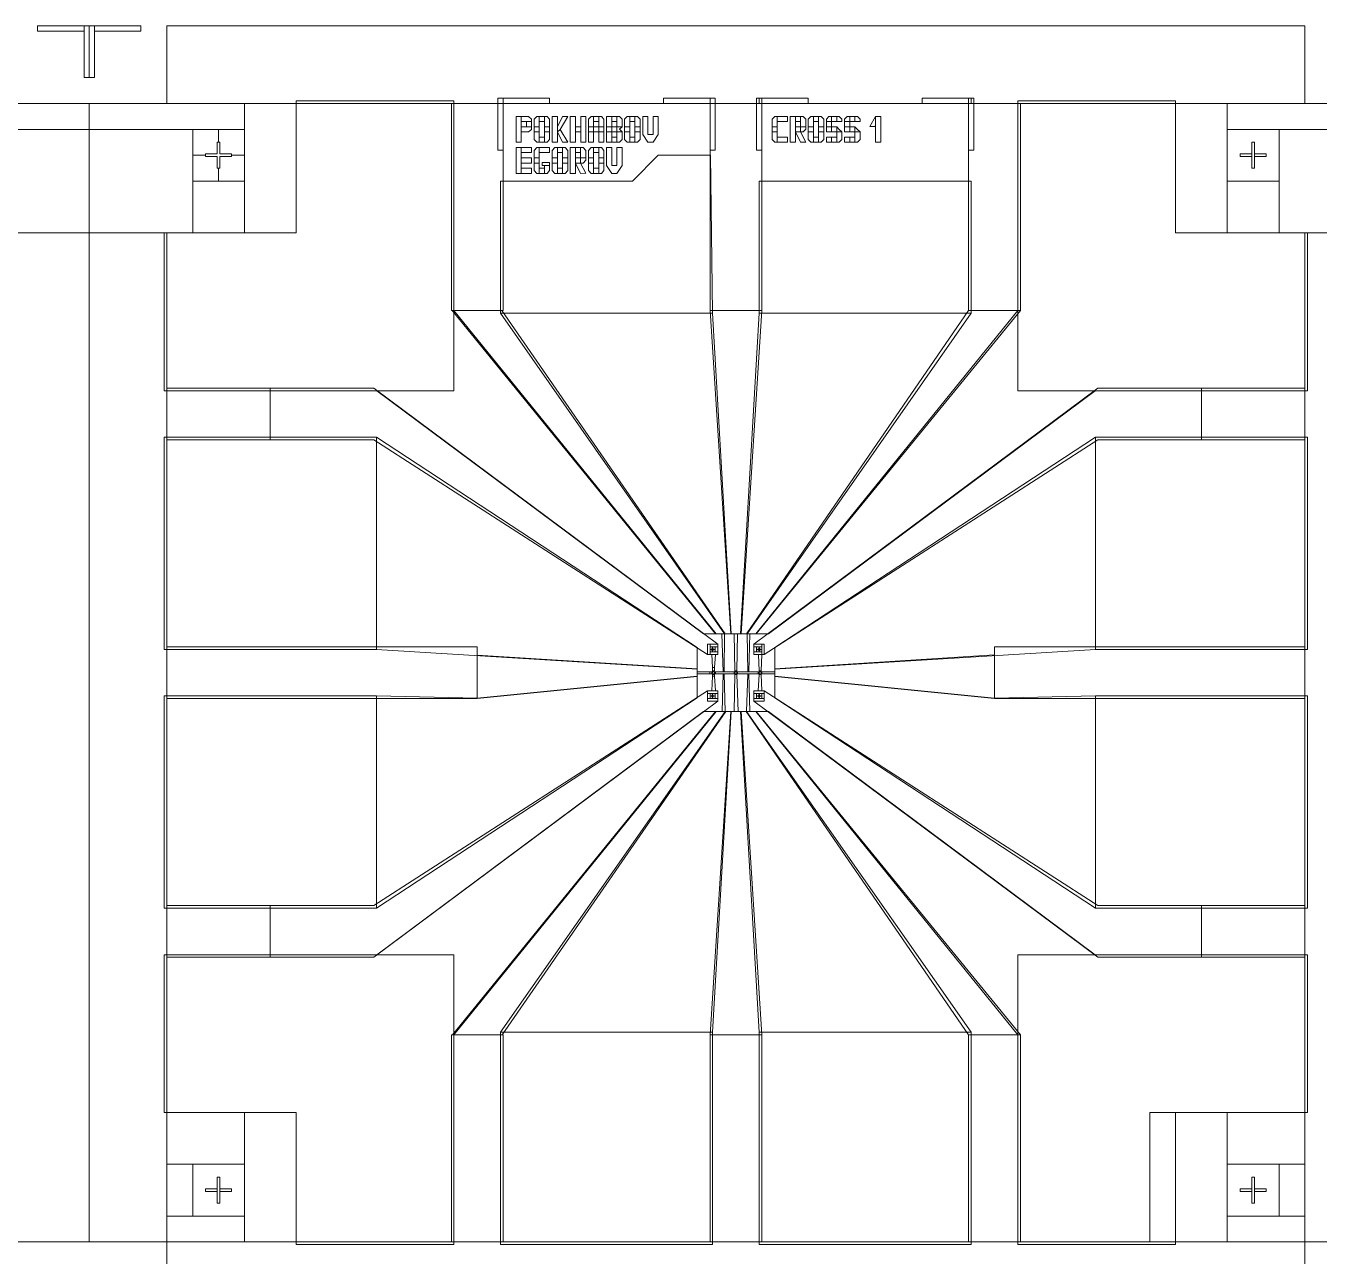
# Model space of a CAD drawing. Header units: millimetres. Extents: x -11355 to -1355, y 1102 to 18602.
# Drawn here: x -8978 to -6478, y 16224 to 18602 of the extents above; entities that cross this region are included whole.
import ezdxf

# ---------------------------------------------------------------- set-up
doc = ezdxf.new("R2010")
doc.units = ezdxf.units.MM
doc.header["$MEASUREMENT"] = 0
doc.layers.add('Etching', color=7, linetype='Continuous')
doc.layers.add('Ohmic', color=7, linetype='Continuous')
doc.layers.add('Mark', color=7, linetype='Continuous', plot=False)

msp = doc.modelspace()

# ---------------------------------------------------------------- linework, layer by layer
at = {"layer": 'Etching', "color": 242, "lineweight": 9}
for points in [[(-8705, 18451.5), (-6505, 18451.5), (-6505, 18601.5), (-8705, 18601.5), (-8705, 18451.5)], [(-9155, 18401.5), (-8855, 18401.5), (-8855, 18451.5), (-9155, 18451.5), (-9155, 18401.5)], [(-8855, 18401.5), (-8555, 18401.5), (-8555, 18451.5), (-8855, 18451.5), (-8855, 18401.5)], [(-8555, 18201.5), (-8455, 18201.5), (-8455, 18451.5), (-8555, 18451.5), (-8555, 18201.5)], [(-8155, 18051.5), (-8055, 18051.5), (-8055, 18451.5), (-8155, 18451.5), (-8155, 18051.5)], [(-7655, 18051.5), (-7555, 18051.5), (-7555, 18451.5), (-7655, 18451.5), (-7655, 18051.5)], [(-7155, 18051.5), (-7055, 18051.5), (-7055, 18451.5), (-7155, 18451.5), (-7155, 18051.5)], [(-6755, 18201.5), (-6655, 18201.5), (-6655, 18451.5), (-6755, 18451.5), (-6755, 18201.5)], [(-6655, 18401.5), (-6355, 18401.5), (-6355, 18451.5), (-6655, 18451.5), (-6655, 18401.5)], [(-9055, 18201.5), (-8855, 18201.5), (-8855, 18401.5), (-9055, 18401.5), (-9055, 18201.5)], [(-8855, 18201.5), (-8655, 18201.5), (-8655, 18401.5), (-8855, 18401.5), (-8855, 18201.5)], [(-6555, 18201.5), (-6355, 18201.5), (-6355, 18401.5), (-6555, 18401.5), (-6555, 18201.5)], [(-8655, 18201.5), (-8555, 18201.5), (-8555, 18301.5), (-8655, 18301.5), (-8655, 18201.5)], [(-6655, 18201.5), (-6555, 18201.5), (-6555, 18301.5), (-6655, 18301.5), (-6655, 18201.5)], [(-9005, 16251.5), (-8855, 16251.5), (-8855, 18201.5), (-9005, 18201.5), (-9005, 16251.5)], [(-8855, 16251.5), (-8705, 16251.5), (-8705, 18201.5), (-8855, 18201.5), (-8855, 16251.5)], [(-6505, 16251.5), (-6355, 16251.5), (-6355, 18201.5), (-6505, 18201.5), (-6505, 16251.5)], [(-7644.303, 17426.332), (-8153.606, 18051.5), (-8057.169, 18051.5), (-7625.63, 17426.5), (-7644.303, 17426.332)], [(-7614.921, 17426.501), (-7655, 18051.5), (-7555, 18051.5), (-7595.079, 17426.501), (-7614.921, 17426.501)], [(-7565.697, 17426.332), (-7055, 18051.5), (-7155, 18051.5), (-7584.37, 17426.5), (-7565.697, 17426.332)], [(-8705, 17801.5), (-8505, 17801.5), (-8505, 17901.5), (-8705, 17901.5), (-8705, 17801.5)], [(-8305, 17901.5), (-8505, 17901.5), (-8505, 17801.5), (-8305, 17801.5), (-7660, 17386.5), (-7660, 17406.5), (-7640, 17406.5), (-8305, 17901.5)], [(-6905, 17901.5), (-6705, 17901.5), (-6705, 17801.5), (-6905, 17801.5), (-7550, 17386.5), (-7550, 17406.5), (-7570, 17406.5), (-6905, 17901.5)], [(-6705, 17801.5), (-6505, 17801.5), (-6505, 17901.5), (-6705, 17901.5), (-6705, 17801.5)], [(-7632, 17426.442), (-7626.674, 17426.5), (-7627.692, 17353.416), (-7629.535, 17353.416), (-7632, 17426.442)], [(-7606.911, 17354.819), (-7603.091, 17354.819), (-7602, 17426.501), (-7608, 17426.501), (-7606.911, 17354.819)], [(-7578, 17426.442), (-7583.326, 17426.5), (-7582, 17353.409), (-7580, 17353.409), (-7578, 17426.442)], [(-8705, 17301.5), (-8105, 17301.5), (-8105, 17401.5), (-8705, 17401.5), (-8705, 17301.5)], [(-7660, 17386.5), (-7655, 17386.5), (-7655, 17406.5), (-7660, 17406.5), (-7660, 17386.5)], [(-7655, 17401.5), (-7640, 17401.5), (-7640, 17406.5), (-7655, 17406.5), (-7655, 17401.5)], [(-7645, 17391.5), (-7640, 17391.5), (-7640, 17401.5), (-7645, 17401.5), (-7645, 17391.5)], [(-7570, 17401.5), (-7555, 17401.5), (-7555, 17406.5), (-7570, 17406.5), (-7570, 17401.5)], [(-7570, 17391.5), (-7565, 17391.5), (-7565, 17401.5), (-7570, 17401.5), (-7570, 17391.5)], [(-7555, 17386.5), (-7550, 17386.5), (-7550, 17406.5), (-7555, 17406.5), (-7555, 17386.5)], [(-7105, 17301.5), (-6505, 17301.5), (-6505, 17401.5), (-7105, 17401.5), (-7105, 17301.5)], [(-7680.011, 17358.92), (-7680, 17344.148), (-8105, 17301.5), (-8105, 17385.362), (-7680.011, 17358.92)], [(-7655, 17386.5), (-7640, 17386.5), (-7640, 17391.5), (-7655, 17391.5), (-7655, 17386.5)], [(-7644.205, 17386.5), (-7651.465, 17386.5), (-7649.927, 17361.5), (-7646.107, 17361.5), (-7644.205, 17386.5)], [(-7570, 17386.5), (-7555, 17386.5), (-7555, 17391.5), (-7570, 17391.5), (-7570, 17386.5)], [(-7561.342, 17386.5), (-7555, 17386.5), (-7556.41, 17354.819), (-7560.23, 17354.819), (-7561.342, 17386.5)], [(-7530.001, 17358.687), (-7530.002, 17344.147), (-7105, 17301.5), (-7105, 17386.121), (-7530.001, 17358.687)], [(-7680.004, 17349.59), (-7655.017, 17349.59), (-7655.017, 17353.41), (-7680.006, 17353.41), (-7680.004, 17349.59)], [(-7655.017, 17349.59), (-7651.337, 17349.59), (-7651.337, 17353.41), (-7655.017, 17353.41), (-7655.017, 17349.59)], [(-7651.337, 17349.59), (-7649.927, 17351), (-7649.927, 17352), (-7651.337, 17353.41), (-7651.337, 17349.59)], [(-7649.927, 17354.819), (-7646.107, 17354.819), (-7646.107, 17361.5), (-7649.927, 17361.5), (-7649.927, 17354.819)], [(-7648.52, 17353.41), (-7647.52, 17353.41), (-7646.107, 17354.819), (-7649.927, 17354.819), (-7648.52, 17353.41)], [(-7646.107, 17351), (-7644.697, 17349.59), (-7644.697, 17353.41), (-7646.107, 17352), (-7646.107, 17351)], [(-7644.697, 17353.41), (-7608.321, 17353.41), (-7608.321, 17349.59), (-7644.697, 17349.59), (-7644.697, 17353.41)], [(-7608.321, 17349.59), (-7606.911, 17351), (-7606.911, 17352), (-7608.321, 17353.41), (-7608.321, 17349.59)], [(-7605.504, 17353.41), (-7604.504, 17353.41), (-7603.091, 17354.819), (-7606.911, 17354.819), (-7605.504, 17353.41)], [(-7603.091, 17351), (-7601.681, 17349.59), (-7601.681, 17353.41), (-7603.091, 17352), (-7603.091, 17351)], [(-7601.681, 17349.59), (-7561.64, 17349.59), (-7561.64, 17353.41), (-7601.681, 17353.41), (-7601.681, 17349.59)], [(-7561.64, 17349.59), (-7560.23, 17351), (-7560.23, 17352), (-7561.64, 17353.41), (-7561.64, 17349.59)], [(-7558.823, 17353.41), (-7557.823, 17353.41), (-7556.41, 17354.819), (-7560.23, 17354.819), (-7558.823, 17353.41)], [(-7556.41, 17351), (-7555, 17349.59), (-7555, 17353.41), (-7556.41, 17352), (-7556.41, 17351)], [(-7530.001, 17349.584), (-7555, 17349.59), (-7555, 17353.41), (-7530.002, 17353.41), (-7530.001, 17349.584)], [(-7644.678, 17316.5), (-7651.419, 17316.5), (-7649.927, 17344.5), (-7646.107, 17344.5), (-7644.678, 17316.5)], [(-7649.927, 17348.18), (-7646.107, 17348.18), (-7647.52, 17349.59), (-7648.52, 17349.59), (-7649.927, 17348.18)], [(-7646.107, 17344.5), (-7649.927, 17344.5), (-7649.927, 17348.18), (-7646.107, 17348.18), (-7646.107, 17344.5)], [(-7631.605, 17276.56), (-7625.63, 17276.499), (-7627.494, 17349.587), (-7629.425, 17349.587), (-7631.605, 17276.56)], [(-7606.911, 17348.18), (-7603.091, 17348.18), (-7600.511, 17276.501), (-7608.032, 17276.501), (-7606.911, 17348.18)], [(-7606.911, 17348.18), (-7603.091, 17348.18), (-7604.504, 17349.59), (-7605.504, 17349.59), (-7606.911, 17348.18)], [(-7578.249, 17276.561), (-7584.37, 17276.5), (-7582, 17349.589), (-7579.999, 17349.59), (-7578.249, 17276.561)], [(-7561.711, 17316.5), (-7555.034, 17316.5), (-7556.41, 17348.18), (-7560.23, 17348.18), (-7561.711, 17316.5)], [(-7560.23, 17348.18), (-7556.41, 17348.18), (-7557.823, 17349.59), (-7558.823, 17349.59), (-7560.23, 17348.18)], [(-8305, 16801.5), (-8505, 16801.5), (-8505, 16901.5), (-8305, 16901.5), (-7660, 17316.5), (-7660, 17296.5), (-7640, 17296.5), (-8305, 16801.5)], [(-7660, 17311.5), (-7640, 17311.5), (-7640, 17316.5), (-7660, 17316.5), (-7660, 17311.5)], [(-7660, 17301.5), (-7655, 17301.5), (-7655, 17311.5), (-7660, 17311.5), (-7660, 17301.5)], [(-7660, 17296.5), (-7640, 17296.5), (-7640, 17301.5), (-7660, 17301.5), (-7660, 17296.5)], [(-7645, 17301.5), (-7640, 17301.5), (-7640, 17311.5), (-7645, 17311.5), (-7645, 17301.5)], [(-7570, 17311.5), (-7550, 17311.5), (-7550, 17316.5), (-7570, 17316.5), (-7570, 17311.5)], [(-6905, 16801.5), (-6705, 16801.5), (-6705, 16901.5), (-6905, 16901.5), (-7550, 17316.5), (-7550, 17296.5), (-7570, 17296.5), (-6905, 16801.5)], [(-7570, 17301.5), (-7565, 17301.5), (-7565, 17311.5), (-7570, 17311.5), (-7570, 17301.5)], [(-7570, 17296.5), (-7550, 17296.5), (-7550, 17301.5), (-7570, 17301.5), (-7570, 17296.5)], [(-7555, 17301.5), (-7550, 17301.5), (-7550, 17311.5), (-7555, 17311.5), (-7555, 17301.5)], [(-7644.303, 17276.668), (-8152.605, 16651.5), (-8056.832, 16651.5), (-7624.63, 17276.5), (-7644.303, 17276.668)], [(-7615, 17276.5), (-7655, 16651.5), (-7555, 16651.5), (-7595, 17276.501), (-7615, 17276.5)], [(-7565.697, 17276.668), (-7055, 16651.5), (-7155, 16651.5), (-7585.37, 17276.5), (-7565.697, 17276.668)], [(-8705, 16801.5), (-8505, 16801.5), (-8505, 16901.5), (-8705, 16901.5), (-8705, 16801.5)], [(-6705, 16801.5), (-6505, 16801.5), (-6505, 16901.5), (-6705, 16901.5), (-6705, 16801.5)], [(-8155, 16251.5), (-8055, 16251.5), (-8055, 16651.5), (-8155, 16651.5), (-8155, 16251.5)], [(-7655, 16251.5), (-7555, 16251.5), (-7555, 16651.5), (-7655, 16651.5), (-7655, 16251.5)], [(-7155, 16251.5), (-7055, 16251.5), (-7055, 16651.5), (-7155, 16651.5), (-7155, 16251.5)], [(-8705, 16401.5), (-8555, 16401.5), (-8555, 16501.5), (-8705, 16501.5), (-8705, 16401.5)], [(-8555, 16251.5), (-8455, 16251.5), (-8455, 16501.5), (-8555, 16501.5), (-8555, 16251.5)], [(-6805, 16251.5), (-6655, 16251.5), (-6655, 16501.5), (-6805, 16501.5), (-6805, 16251.5)], [(-6655, 16401.5), (-6505, 16401.5), (-6505, 16501.5), (-6655, 16501.5), (-6655, 16401.5)], [(-8705, 16301.5), (-8655, 16301.5), (-8655, 16401.5), (-8705, 16401.5), (-8705, 16301.5)], [(-6555, 16301.5), (-6505, 16301.5), (-6505, 16401.5), (-6555, 16401.5), (-6555, 16301.5)], [(-8705, 16251.5), (-8555, 16251.5), (-8555, 16301.5), (-8705, 16301.5), (-8705, 16251.5)], [(-6655, 16251.5), (-6505, 16251.5), (-6505, 16301.5), (-6655, 16301.5), (-6655, 16251.5)], [(-8705, 16101.5), (-6505, 16101.5), (-6505, 16251.5), (-8705, 16251.5), (-8705, 16101.5)]]:
    msp.add_lwpolyline(points, dxfattribs=at)
at = {"layer": 'Mark', "color": 250, "lineweight": 9}
for points in [[(-8655, 18401.5), (-8605, 18401.5), (-8605, 18376.5), (-8607.5, 18376.5), (-8607.5, 18354), (-8630, 18354), (-8630, 18351.5), (-8655, 18351.5), (-8655, 18401.5)], [(-8555, 18401.5), (-8605, 18401.5), (-8605, 18376.5), (-8602.5, 18376.5), (-8602.5, 18354), (-8580, 18354), (-8580, 18351.5), (-8555, 18351.5), (-8555, 18401.5)], [(-8655, 18301.5), (-8605, 18301.5), (-8605, 18326.5), (-8607.5, 18326.5), (-8607.5, 18349), (-8630, 18349), (-8630, 18351.5), (-8655, 18351.5), (-8655, 18301.5)], [(-8555, 18301.5), (-8605, 18301.5), (-8605, 18326.5), (-8602.5, 18326.5), (-8602.5, 18349), (-8580, 18349), (-8580, 18351.5), (-8555, 18351.5), (-8555, 18301.5)]]:
    msp.add_lwpolyline(points, dxfattribs=at)
at = {"layer": 'Ohmic', "color": 114, "lineweight": 9}
for points in [[(-8955, 18591.5), (-8955, 18601.5), (-8865, 18601.5), (-8865, 18591.5), (-8955, 18591.5)], [(-8865, 18501.5), (-8855, 18501.5), (-8855, 18601.5), (-8865, 18601.5), (-8865, 18501.5)], [(-8855, 18501.5), (-8845, 18501.5), (-8845, 18601.5), (-8855, 18601.5), (-8855, 18501.5)], [(-8755, 18591.5), (-8755, 18601.5), (-8845, 18601.5), (-8845, 18591.5), (-8755, 18591.5)], [(-8710, 17896.5), (-8150, 17896.5), (-8150, 18456.5), (-8455, 18456.5), (-8455, 18201.5), (-8710, 18201.5), (-8710, 17896.5)], [(-8065, 18361.5), (-8055, 18361.5), (-8055, 18461.5), (-8065, 18461.5), (-8065, 18361.5)], [(-7965, 18451.5), (-7965, 18461.5), (-8055, 18461.5), (-8055, 18451.5), (-7965, 18451.5)], [(-7745, 18451.5), (-7745, 18461.5), (-7655, 18461.5), (-7655, 18451.5), (-7745, 18451.5)], [(-7655, 18361.5), (-7645, 18361.5), (-7645, 18461.5), (-7655, 18461.5), (-7655, 18361.5)], [(-7565, 18361.5), (-7555, 18361.5), (-7555, 18461.5), (-7565, 18461.5), (-7565, 18361.5)], [(-7465, 18451.5), (-7465, 18461.5), (-7560, 18461.5), (-7560, 18451.5), (-7465, 18451.5)], [(-7245, 18451.5), (-7245, 18461.5), (-7150, 18461.5), (-7150, 18451.5), (-7245, 18451.5)], [(-7155, 18361.5), (-7145, 18361.5), (-7145, 18461.5), (-7155, 18461.5), (-7155, 18361.5)], [(-6500, 17896.5), (-7060, 17896.5), (-7060, 18456.5), (-6755, 18456.5), (-6755, 18201.5), (-6500, 18201.5), (-6500, 17896.5)], [(-8030, 18376.484), (-8020, 18376.484), (-8020, 18426.484), (-8030, 18426.484), (-8030, 18376.484)], [(-8020, 18426.484), (-8020, 18416.484), (-8000, 18416.484), (-8000, 18421.468), (-8005.597, 18426.484), (-8020, 18426.484)], [(-7995, 18406.5), (-7985, 18406.5), (-7985, 18426.5), (-7989.984, 18426.5), (-7995, 18420.903), (-7995, 18406.5)], [(-7985, 18416.5), (-7975, 18416.5), (-7975, 18426.5), (-7985, 18426.5), (-7985, 18416.5)], [(-7965, 18406.5), (-7975, 18406.5), (-7975, 18426.5), (-7970.016, 18426.5), (-7965, 18420.903), (-7965, 18406.5)], [(-7960, 18376.484), (-7950, 18376.484), (-7950, 18426.484), (-7960, 18426.484), (-7960, 18376.484)], [(-7950, 18406.484), (-7940, 18426.484), (-7930, 18426.484), (-7944.433, 18401.484), (-7950, 18396.484), (-7950, 18406.484)], [(-7925, 18376.484), (-7915, 18376.484), (-7915, 18426.484), (-7925, 18426.484), (-7925, 18376.484)], [(-7905, 18376.484), (-7895, 18376.484), (-7895, 18426.484), (-7905, 18426.484), (-7905, 18376.484)], [(-7890, 18406.484), (-7880, 18406.484), (-7880, 18426.484), (-7884.984, 18426.484), (-7890, 18420.887), (-7890, 18406.484)], [(-7880, 18416.484), (-7870, 18416.484), (-7870, 18426.484), (-7880, 18426.484), (-7880, 18416.484)], [(-7860, 18406.484), (-7870, 18406.484), (-7870, 18426.484), (-7865.016, 18426.484), (-7860, 18420.887), (-7860, 18406.484)], [(-7855, 18406.484), (-7845, 18406.484), (-7845, 18426.484), (-7855, 18426.484), (-7855, 18406.484)], [(-7845, 18416.484), (-7835, 18416.484), (-7835, 18426.484), (-7845, 18426.484), (-7845, 18416.484)], [(-7825, 18406.484), (-7835, 18406.484), (-7835, 18426.484), (-7830.016, 18426.484), (-7825, 18420.887), (-7825, 18406.484)], [(-7820, 18406.484), (-7810, 18406.484), (-7810, 18426.484), (-7814.984, 18426.484), (-7820, 18420.887), (-7820, 18406.484)], [(-7810, 18416.484), (-7800, 18416.484), (-7800, 18426.484), (-7810, 18426.484), (-7810, 18416.484)], [(-7790, 18406.484), (-7800, 18406.484), (-7800, 18426.484), (-7795.016, 18426.484), (-7790, 18420.887), (-7790, 18406.484)], [(-7765, 18376.484), (-7775, 18376.484), (-7785, 18391.389), (-7785, 18426.484), (-7775, 18426.484), (-7775, 18391.389), (-7765, 18391.389), (-7765, 18426.484), (-7755, 18426.484), (-7755, 18391.389), (-7765, 18376.484)], [(-7535, 18406.484), (-7525, 18406.484), (-7525, 18426.484), (-7529.984, 18426.484), (-7535, 18420.887), (-7535, 18406.484)], [(-7525, 18416.484), (-7505, 18416.484), (-7505, 18426.484), (-7525, 18426.484), (-7525, 18416.484)], [(-7500, 18376.484), (-7490, 18376.484), (-7490, 18426.484), (-7500, 18426.484), (-7500, 18376.484)], [(-7490, 18426.484), (-7480, 18426.484), (-7480, 18416.484), (-7490, 18416.484), (-7490, 18426.484)], [(-7470, 18406.484), (-7480, 18406.484), (-7480, 18426.484), (-7475.016, 18426.484), (-7470, 18420.887), (-7470, 18406.484)], [(-7465, 18406.484), (-7455, 18406.484), (-7455, 18426.484), (-7459.984, 18426.484), (-7465, 18420.887), (-7465, 18406.484)], [(-7455, 18416.484), (-7445, 18416.484), (-7445, 18426.484), (-7455, 18426.484), (-7455, 18416.484)], [(-7435, 18406.484), (-7445, 18406.484), (-7445, 18426.484), (-7440.016, 18426.484), (-7435, 18420.887), (-7435, 18406.484)], [(-7429.975, 18416.484), (-7420, 18416.52), (-7420, 18426.52), (-7424.984, 18426.52), (-7430, 18420.923), (-7429.975, 18416.484)], [(-7420, 18416.484), (-7410, 18416.484), (-7410, 18426.484), (-7420, 18426.484), (-7420, 18416.484)], [(-7400.025, 18416.448), (-7410, 18416.484), (-7410, 18426.484), (-7405.016, 18426.484), (-7400, 18420.887), (-7400.025, 18416.448)], [(-7394.975, 18416.484), (-7385, 18416.52), (-7385, 18426.52), (-7389.984, 18426.52), (-7395, 18420.923), (-7394.975, 18416.484)], [(-7385, 18416.484), (-7375, 18416.484), (-7375, 18426.484), (-7385, 18426.484), (-7385, 18416.484)], [(-7365.025, 18416.448), (-7375, 18416.484), (-7375, 18426.484), (-7370.016, 18426.484), (-7365, 18420.887), (-7365.025, 18416.448)], [(-7334.846, 18409.797), (-7336.295, 18406.899), (-7346.283, 18406.955), (-7334.846, 18426.484), (-7334.846, 18409.797)], [(-7334.846, 18376.484), (-7324.846, 18376.484), (-7324.846, 18426.484), (-7334.846, 18426.484), (-7334.846, 18376.484)], [(-8020, 18396.484), (-8020, 18406.484), (-8000, 18406.484), (-8000, 18401.5), (-8005.597, 18396.484), (-8020, 18396.484)], [(-8010, 18406.484), (-8010, 18416.484), (-8000, 18416.484), (-8000, 18406.484), (-8010, 18406.484)], [(-7995, 18396.5), (-7985, 18396.5), (-7985, 18406.5), (-7995, 18406.5), (-7995, 18396.5)], [(-7975, 18396.5), (-7965, 18396.5), (-7965, 18406.5), (-7975, 18406.5), (-7975, 18396.5)], [(-7950, 18396.484), (-7940, 18376.484), (-7930, 18376.484), (-7944.433, 18401.484), (-7950, 18396.484)], [(-7915, 18396.484), (-7905, 18396.484), (-7905, 18406.484), (-7915, 18406.484), (-7915, 18396.484)], [(-7890, 18396.484), (-7880, 18396.484), (-7880, 18406.484), (-7890, 18406.484), (-7890, 18396.484)], [(-7880, 18396.484), (-7870, 18396.484), (-7870, 18406.484), (-7880, 18406.484), (-7880, 18396.484)], [(-7870, 18396.484), (-7860, 18396.484), (-7860, 18406.484), (-7870, 18406.484), (-7870, 18396.484)], [(-7855, 18396.484), (-7845, 18396.484), (-7845, 18406.484), (-7855, 18406.484), (-7855, 18396.484)], [(-7845, 18396.484), (-7835, 18396.484), (-7835, 18406.484), (-7845, 18406.484), (-7845, 18396.484)], [(-7835, 18406.484), (-7825, 18406.484), (-7830, 18402.19), (-7825, 18396.484), (-7835, 18396.484), (-7835, 18406.484)], [(-7820, 18396.484), (-7810, 18396.484), (-7810, 18406.484), (-7820, 18406.484), (-7820, 18396.484)], [(-7800, 18396.484), (-7790, 18396.484), (-7790, 18406.484), (-7800, 18406.484), (-7800, 18396.484)], [(-7535, 18396.484), (-7525, 18396.484), (-7525, 18406.484), (-7535, 18406.484), (-7535, 18396.484)], [(-7490, 18406.484), (-7480, 18406.484), (-7480, 18396.484), (-7490, 18396.484), (-7490, 18406.484)], [(-7470.025, 18406.52), (-7480, 18406.484), (-7480, 18396.484), (-7475.016, 18396.484), (-7470, 18402.081), (-7470.025, 18406.52)], [(-7465, 18396.484), (-7455, 18396.484), (-7455, 18406.484), (-7465, 18406.484), (-7465, 18396.484)], [(-7445, 18396.484), (-7435, 18396.484), (-7435, 18406.484), (-7445, 18406.484), (-7445, 18396.484)], [(-7430, 18406.484), (-7420, 18406.484), (-7420, 18416.484), (-7430, 18416.484), (-7430, 18406.484)], [(-7430, 18396.484), (-7420, 18396.484), (-7420, 18406.484), (-7430, 18406.484), (-7430, 18396.484)], [(-7420, 18396.484), (-7410, 18396.484), (-7410, 18406.484), (-7420, 18406.484), (-7420, 18396.484)], [(-7410, 18406.484), (-7405, 18401.484), (-7400, 18396.484), (-7410, 18396.484), (-7410, 18406.484)], [(-7395, 18406.484), (-7385, 18406.484), (-7385, 18416.484), (-7395, 18416.484), (-7395, 18406.484)], [(-7395, 18396.484), (-7385, 18396.484), (-7385, 18406.484), (-7395, 18406.484), (-7395, 18396.484)], [(-7385, 18396.484), (-7375, 18396.484), (-7375, 18406.484), (-7385, 18406.484), (-7385, 18396.484)], [(-7375, 18406.484), (-7370, 18401.484), (-7365, 18396.484), (-7375, 18396.484), (-7375, 18406.484)], [(-7995, 18396.5), (-7985, 18396.5), (-7985, 18376.5), (-7989.984, 18376.5), (-7995, 18382.097), (-7995, 18396.5)], [(-7985, 18376.5), (-7975, 18376.5), (-7975, 18386.5), (-7985, 18386.5), (-7985, 18376.5)], [(-7965, 18396.5), (-7975, 18396.5), (-7975, 18376.5), (-7970.016, 18376.5), (-7965, 18382.097), (-7965, 18396.5)], [(-7890, 18396.484), (-7880, 18396.484), (-7880, 18376.484), (-7890, 18376.484), (-7890, 18396.484)], [(-7860, 18396.484), (-7870, 18396.484), (-7870, 18376.484), (-7860, 18376.484), (-7860, 18396.484)], [(-7855, 18396.484), (-7845, 18396.484), (-7845, 18376.484), (-7855, 18376.484), (-7855, 18396.484)], [(-7845, 18376.484), (-7835, 18376.484), (-7835, 18386.484), (-7845, 18386.484), (-7845, 18376.484)], [(-7825, 18396.484), (-7835, 18396.484), (-7835, 18376.484), (-7830.016, 18376.484), (-7825, 18382.081), (-7825, 18396.484)], [(-7820, 18396.484), (-7810, 18396.484), (-7810, 18376.484), (-7814.984, 18376.484), (-7820, 18382.081), (-7820, 18396.484)], [(-7810, 18376.484), (-7800, 18376.484), (-7800, 18386.484), (-7810, 18386.484), (-7810, 18376.484)], [(-7790, 18396.484), (-7800, 18396.484), (-7800, 18376.484), (-7795.016, 18376.484), (-7790, 18382.081), (-7790, 18396.484)], [(-7535, 18396.484), (-7525, 18396.484), (-7525, 18376.484), (-7529.984, 18376.484), (-7535, 18382.081), (-7535, 18396.484)], [(-7525, 18376.484), (-7505, 18376.484), (-7505, 18386.484), (-7525, 18386.484), (-7525, 18376.484)], [(-7490, 18396.484), (-7480, 18376.484), (-7470.012, 18376.54), (-7480, 18396.484), (-7490, 18396.484)], [(-7465, 18396.484), (-7455, 18396.484), (-7455, 18376.484), (-7459.984, 18376.484), (-7465, 18382.081), (-7465, 18396.484)], [(-7455, 18376.484), (-7445, 18376.484), (-7445, 18386.484), (-7455, 18386.484), (-7455, 18376.484)], [(-7435, 18396.484), (-7445, 18396.484), (-7445, 18376.484), (-7440.016, 18376.484), (-7435, 18382.081), (-7435, 18396.484)], [(-7430, 18386.484), (-7420, 18386.484), (-7420, 18376.484), (-7430, 18376.484), (-7430, 18386.484)], [(-7420, 18376.484), (-7410, 18376.484), (-7410, 18386.484), (-7420, 18386.484), (-7420, 18376.484)], [(-7400, 18396.484), (-7410, 18396.484), (-7410, 18376.484), (-7405.016, 18376.484), (-7400, 18382.081), (-7400, 18396.484)], [(-7395, 18386.484), (-7385, 18386.484), (-7385, 18376.484), (-7395, 18376.484), (-7395, 18386.484)], [(-7385, 18376.484), (-7375, 18376.484), (-7375, 18386.484), (-7385, 18386.484), (-7385, 18376.484)], [(-7365, 18396.484), (-7375, 18396.484), (-7375, 18376.484), (-7370.016, 18376.484), (-7365, 18382.081), (-7365, 18396.484)], [(-6607.5, 18326.5), (-6602.5, 18326.5), (-6602.5, 18376.5), (-6607.5, 18376.5), (-6607.5, 18326.5)], [(-8060, 18046.5), (-7650, 18046.5), (-7654, 18351.5), (-7755, 18351.5), (-7805, 18301.5), (-8060, 18301.5), (-8060, 18046.5)], [(-8030, 18316.484), (-8020, 18316.484), (-8020, 18366.484), (-8030, 18366.484), (-8030, 18316.484)], [(-8020, 18356.484), (-8000, 18356.484), (-8000, 18366.484), (-8020, 18366.484), (-8020, 18356.484)], [(-7995.038, 18346.484), (-7985.038, 18346.484), (-7985.038, 18366.484), (-7990.022, 18366.484), (-7995.038, 18360.887), (-7995.038, 18346.484)], [(-7985.038, 18356.484), (-7965.038, 18356.484), (-7965.038, 18366.484), (-7985.038, 18366.484), (-7985.038, 18356.484)], [(-7960.032, 18346.484), (-7950.032, 18346.484), (-7950.032, 18366.484), (-7955.016, 18366.484), (-7960.032, 18360.887), (-7960.032, 18346.484)], [(-7950.032, 18356.484), (-7940.032, 18356.484), (-7940.032, 18366.484), (-7950.032, 18366.484), (-7950.032, 18356.484)], [(-7930.032, 18346.484), (-7940.032, 18346.484), (-7940.032, 18366.484), (-7935.048, 18366.484), (-7930.032, 18360.887), (-7930.032, 18346.484)], [(-7925.038, 18316.484), (-7915.038, 18316.484), (-7915.038, 18366.484), (-7925.038, 18366.484), (-7925.038, 18316.484)], [(-7915.038, 18366.484), (-7905.038, 18366.484), (-7905.038, 18356.484), (-7915.038, 18356.484), (-7915.038, 18366.484)], [(-7895.038, 18346.484), (-7905.038, 18346.484), (-7905.038, 18366.484), (-7900.054, 18366.484), (-7895.038, 18360.887), (-7895.038, 18346.484)], [(-7890.038, 18346.484), (-7880.038, 18346.484), (-7880.038, 18366.484), (-7885.022, 18366.484), (-7890.038, 18360.887), (-7890.038, 18346.484)], [(-7880.038, 18356.484), (-7870.038, 18356.484), (-7870.038, 18366.484), (-7880.038, 18366.484), (-7880.038, 18356.484)], [(-7860.038, 18346.484), (-7870.038, 18346.484), (-7870.038, 18366.484), (-7865.054, 18366.484), (-7860.038, 18360.887), (-7860.038, 18346.484)], [(-7835.038, 18316.484), (-7845.038, 18316.484), (-7855.038, 18331.389), (-7855.038, 18366.484), (-7845.038, 18366.484), (-7845.038, 18331.389), (-7835.038, 18331.389), (-7835.038, 18366.484), (-7825.038, 18366.484), (-7825.038, 18331.389), (-7835.038, 18316.484)], [(-6630, 18354), (-6630, 18349), (-6607.5, 18349), (-6607.5, 18354), (-6630, 18354)], [(-6580, 18354), (-6580, 18349), (-6602.5, 18349), (-6602.5, 18354), (-6580, 18354)], [(-8020, 18336.484), (-8000, 18336.484), (-8000, 18346.484), (-8020, 18346.484), (-8020, 18336.484)], [(-8020, 18316.484), (-8000, 18316.484), (-8000, 18326.484), (-8020, 18326.484), (-8020, 18316.484)], [(-7995.038, 18336.484), (-7985.038, 18336.484), (-7985.038, 18346.484), (-7995.038, 18346.484), (-7995.038, 18336.484)], [(-7995.038, 18336.484), (-7985.038, 18336.484), (-7985.038, 18316.484), (-7990.022, 18316.484), (-7995.038, 18322.081), (-7995.038, 18336.484)], [(-7985.038, 18326.484), (-7975.038, 18326.484), (-7975.038, 18316.484), (-7985.038, 18316.484), (-7985.038, 18326.484)], [(-7965.05, 18337.766), (-7965.056, 18331.613), (-7979.677, 18331.673), (-7979.677, 18337.766), (-7975.038, 18337.766), (-7965.05, 18337.766)], [(-7965.056, 18331.613), (-7975.038, 18331.674), (-7975.038, 18316.484), (-7970.054, 18316.484), (-7965.038, 18322.081), (-7965.056, 18331.613)], [(-7960.032, 18336.484), (-7950.032, 18336.484), (-7950.032, 18346.484), (-7960.032, 18346.484), (-7960.032, 18336.484)], [(-7960.032, 18336.484), (-7950.032, 18336.484), (-7950.032, 18316.484), (-7955.016, 18316.484), (-7960.032, 18322.081), (-7960.032, 18336.484)], [(-7950.032, 18316.484), (-7940.032, 18316.484), (-7940.032, 18326.484), (-7950.032, 18326.484), (-7950.032, 18316.484)], [(-7940.032, 18336.484), (-7930.032, 18336.484), (-7930.032, 18346.484), (-7940.032, 18346.484), (-7940.032, 18336.484)], [(-7930.032, 18336.484), (-7940.032, 18336.484), (-7940.032, 18316.484), (-7935.048, 18316.484), (-7930.032, 18322.081), (-7930.032, 18336.484)], [(-7915.038, 18346.484), (-7905.038, 18346.484), (-7905.038, 18336.484), (-7915.038, 18336.484), (-7915.038, 18346.484)], [(-7915.038, 18336.484), (-7905.038, 18316.484), (-7895.05, 18316.54), (-7905.038, 18336.484), (-7915.038, 18336.484)], [(-7895.063, 18346.52), (-7905.038, 18346.484), (-7905.038, 18336.484), (-7900.054, 18336.484), (-7895.038, 18342.081), (-7895.063, 18346.52)], [(-7890.038, 18336.484), (-7880.038, 18336.484), (-7880.038, 18346.484), (-7890.038, 18346.484), (-7890.038, 18336.484)], [(-7890.038, 18336.484), (-7880.038, 18336.484), (-7880.038, 18316.484), (-7885.022, 18316.484), (-7890.038, 18322.081), (-7890.038, 18336.484)], [(-7880.038, 18316.484), (-7870.038, 18316.484), (-7870.038, 18326.484), (-7880.038, 18326.484), (-7880.038, 18316.484)], [(-7870.038, 18336.484), (-7860.038, 18336.484), (-7860.038, 18346.484), (-7870.038, 18346.484), (-7870.038, 18336.484)], [(-7860.038, 18336.484), (-7870.038, 18336.484), (-7870.038, 18316.484), (-7865.054, 18316.484), (-7860.038, 18322.081), (-7860.038, 18336.484)], [(-7560, 18046.5), (-7150, 18046.5), (-7150, 18301.5), (-7560, 18301.5), (-7560, 18046.5)], [(-8299.282, 17896.5), (-8150, 17896.5), (-8150, 18051.496), (-7643.303, 17426.332), (-7667.855, 17426.332), (-8299.282, 17896.5)], [(-6910.718, 17896.5), (-7060, 17896.5), (-7060, 18051.496), (-7566.697, 17426.332), (-7542.145, 17426.332), (-6910.718, 17896.5)], [(-7626.676, 17426.5), (-8060, 18046.5), (-7650, 18046.5), (-7613.921, 17426.501), (-7626.676, 17426.5)], [(-7583.324, 17426.5), (-7150, 18046.5), (-7560, 18046.5), (-7596.079, 17426.501), (-7583.324, 17426.5)], [(-8710, 17396.5), (-8300, 17396.5), (-8300, 17806.5), (-8710, 17806.5), (-8710, 17396.5)], [(-8300, 17396.5), (-8300, 17806.5), (-7680, 17400.368), (-7680.012, 17358.5), (-8300, 17396.5)], [(-6910, 17396.5), (-6910, 17806.5), (-7530, 17400.368), (-7530.001, 17358.5), (-6910, 17396.5)], [(-6910, 17396.5), (-6500, 17396.5), (-6500, 17806.5), (-6910, 17806.5), (-6910, 17396.5)], [(-7653, 17396), (-7653, 17397), (-7650.5, 17397), (-7650.5, 17396), (-7653, 17396)], [(-7650.5, 17393.5), (-7649.5, 17393.5), (-7649.5, 17399.5), (-7650.5, 17399.5), (-7650.5, 17393.5)], [(-7649.5, 17396), (-7649.5, 17397), (-7647, 17397), (-7647, 17396), (-7649.5, 17396)], [(-7560.5, 17396), (-7560.5, 17397), (-7563, 17397), (-7563, 17396), (-7560.5, 17396)], [(-7560.5, 17393.5), (-7559.5, 17393.5), (-7559.5, 17399.5), (-7560.5, 17399.5), (-7560.5, 17393.5)], [(-7557, 17396), (-7557, 17397), (-7559.5, 17397), (-7559.5, 17396), (-7557, 17396)], [(-8300, 16896.5), (-8300, 17068.954), (-8300, 17306.5), (-8105, 17302.5), (-7680, 17344.5), (-7680, 17302.668), (-8300, 16896.5)], [(-6910, 16896.5), (-6910, 17068.954), (-6910, 17306.5), (-7105, 17302.5), (-7530.002, 17344.5), (-7530, 17302.668), (-6910, 16896.5)], [(-8710, 16896.5), (-8300, 16896.5), (-8300, 17306.5), (-8710, 17306.5), (-8710, 16896.5)], [(-7653, 17306), (-7653, 17307), (-7650.5, 17307), (-7650.5, 17306), (-7653, 17306)], [(-7650.5, 17303.5), (-7649.5, 17303.5), (-7649.5, 17309.5), (-7650.5, 17309.5), (-7650.5, 17303.5)], [(-7649.5, 17306), (-7649.5, 17307), (-7647, 17307), (-7647, 17306), (-7649.5, 17306)], [(-7560.5, 17306), (-7560.5, 17307), (-7563, 17307), (-7563, 17306), (-7560.5, 17306)], [(-7560.5, 17303.5), (-7559.5, 17303.5), (-7559.5, 17309.5), (-7560.5, 17309.5), (-7560.5, 17303.5)], [(-7557, 17306), (-7557, 17307), (-7559.5, 17307), (-7559.5, 17306), (-7557, 17306)], [(-6910, 16896.5), (-6500, 16896.5), (-6500, 17306.5), (-6910, 17306.5), (-6910, 16896.5)], [(-8299.282, 16806.5), (-8150, 16806.5), (-8150, 16651.504), (-7643.303, 17276.668), (-7667.855, 17276.668), (-8299.282, 16806.5)], [(-7650, 16656.5), (-8060, 16656.5), (-7625.63, 17276.5), (-7614, 17276.5), (-7650, 16656.5)], [(-7560, 16656.5), (-7150, 16656.5), (-7584.37, 17276.5), (-7596, 17276.5), (-7560, 16656.5)], [(-6910.718, 16806.5), (-7060, 16806.5), (-7060, 16651.504), (-7566.697, 17276.668), (-7542.145, 17276.668), (-6910.718, 16806.5)], [(-8710, 16806.5), (-8150, 16806.5), (-8150, 16246.5), (-8455, 16246.5), (-8455, 16501.5), (-8710, 16501.5), (-8710, 16806.5)], [(-6500, 16806.5), (-7060, 16806.5), (-7060, 16246.5), (-6755, 16246.5), (-6755, 16501.5), (-6500, 16501.5), (-6500, 16806.5)], [(-8060, 16246.5), (-7650, 16246.5), (-7650, 16656.5), (-8060, 16656.5), (-8060, 16246.5)], [(-7560, 16246.5), (-7150, 16246.5), (-7150, 16656.5), (-7560, 16656.5), (-7560, 16246.5)], [(-8607.5, 16326.5), (-8602.5, 16326.5), (-8602.5, 16376.5), (-8607.5, 16376.5), (-8607.5, 16326.5)], [(-6607.5, 16326.5), (-6602.5, 16326.5), (-6602.5, 16376.5), (-6607.5, 16376.5), (-6607.5, 16326.5)], [(-8630, 16354), (-8630, 16349), (-8607.5, 16349), (-8607.5, 16354), (-8630, 16354)], [(-8580, 16354), (-8580, 16349), (-8602.5, 16349), (-8602.5, 16354), (-8580, 16354)], [(-6630, 16354), (-6630, 16349), (-6607.5, 16349), (-6607.5, 16354), (-6630, 16354)], [(-6580, 16354), (-6580, 16349), (-6602.5, 16349), (-6602.5, 16354), (-6580, 16354)]]:
    msp.add_lwpolyline(points, dxfattribs=at)

doc.saveas('drawing.dxf')
